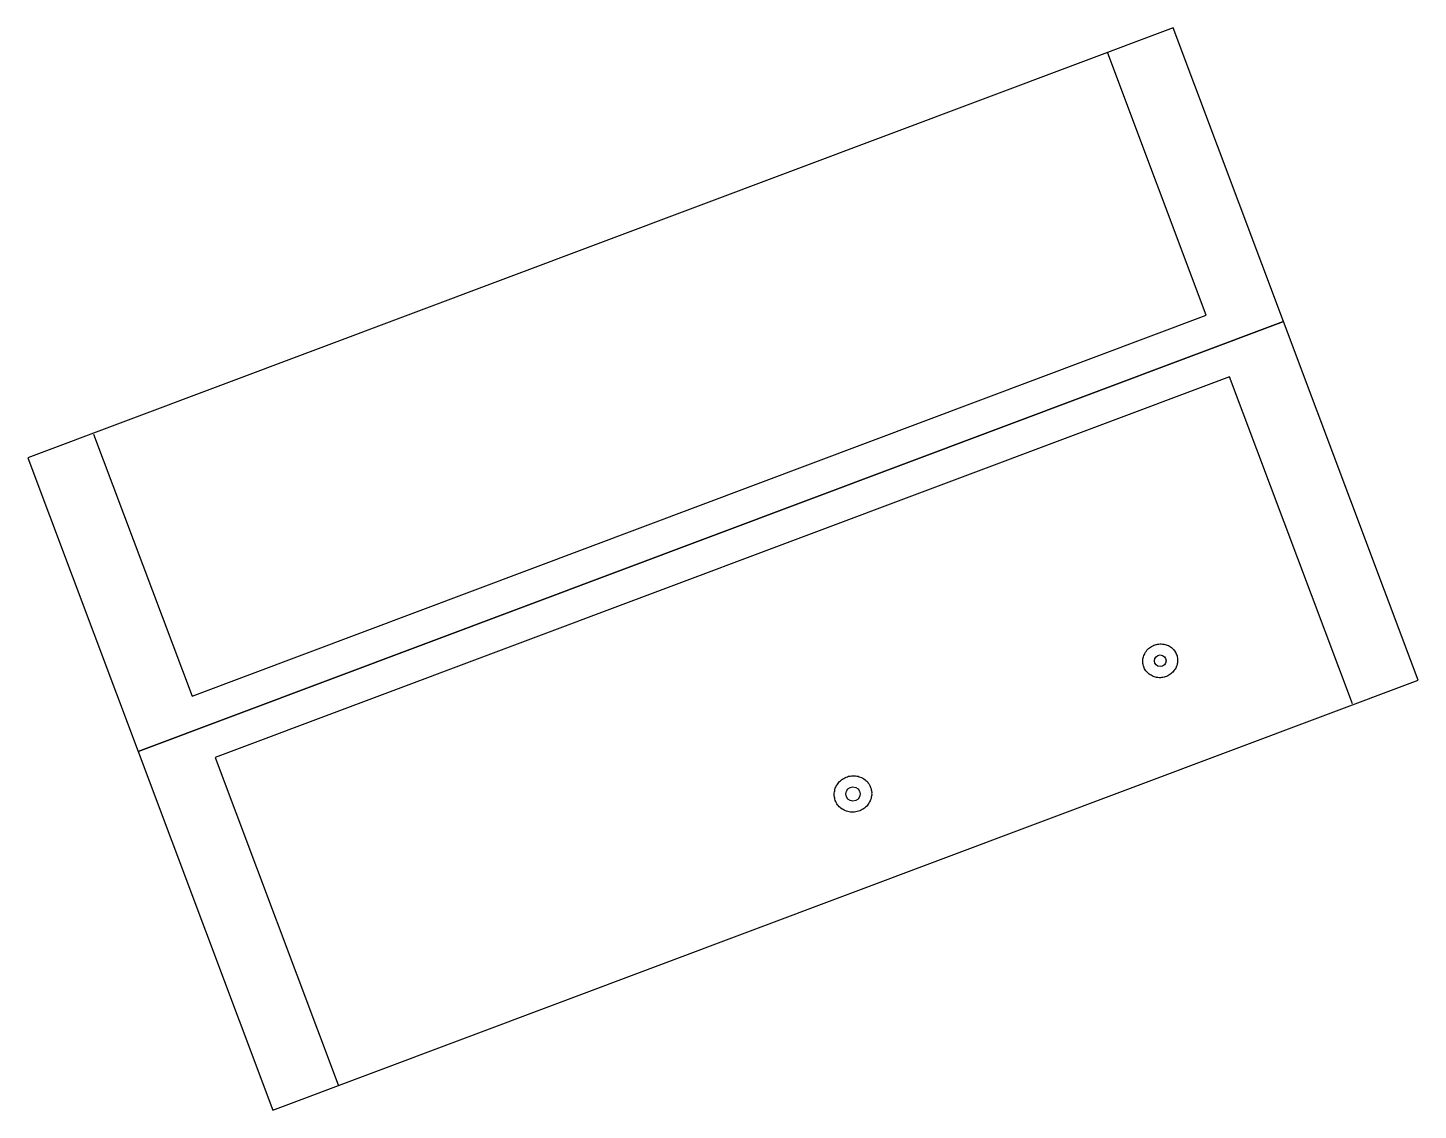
# Model space of a CAD drawing. Header units: feet. Extents: x -179 to 28, y -21 to 191.
# Drawn here: x -179.3 to -119.6, y 144.5 to 191 of the extents above; entities that cross this region are included whole.
import ezdxf

# ---------------------------------------------------------------- set-up
doc = ezdxf.new("R2010")
doc.units = ezdxf.units.FT
for name, color, linetype in [('Buildings', 7, 'CONTINUOUS'), ('Obstructions', 7, 'CONTINUOUS'), ('Setbacks', 7, 'CONTINUOUS')]:
    doc.layers.add(name, color=color, linetype=linetype)

msp = doc.modelspace()

# ---------------------------------------------------------------- linework, layer by layer
at = {"layer": 'Buildings', "color": 252}
for p, q in [((-130.149, 190.985), (-179.316, 172.514)), ((-125.413, 178.379), (-130.149, 190.985)), ((-125.413, 178.379), (-174.58, 159.909)), ((-174.58, 159.909), (-125.413, 178.379)), ((-119.625, 162.973), (-125.413, 178.379)), ((-179.316, 172.514), (-174.58, 159.909)), ((-168.792, 144.502), (-119.625, 162.973)), ((-174.58, 159.909), (-168.792, 144.502))]:
    msp.add_line(p, q, dxfattribs=at)
at = {"layer": 'Obstructions', "color": 252}
for centre, radius in [((-130.7, 163.802), 0.25), ((-143.891, 158.082), 0.308)]:
    msp.add_circle(centre, radius, dxfattribs=at)
at = {"layer": 'Setbacks', "color": 2}
for p, q in [((-128.721, 178.646), (-132.948, 189.898)), ((-172.265, 162.287), (-128.721, 178.646)), ((-127.728, 176.001), (-171.272, 159.642)), ((-122.448, 161.948), (-127.728, 176.001)), ((-176.493, 173.54), (-172.265, 162.287)), ((-131.364, 164.12), (-131.338, 164.166)), ((-131.338, 164.166), (-131.305, 164.207)), ((-131.338, 164.166), (-131.338, 164.166)), ((-131.305, 164.207), (-131.276, 164.251)), ((-131.276, 164.251), (-131.241, 164.29)), ((-131.276, 164.251), (-131.276, 164.251)), ((-131.241, 164.29), (-131.199, 164.325)), ((-131.241, 164.29), (-131.241, 164.29)), ((-131.199, 164.325), (-131.16, 164.362)), ((-131.16, 164.363), (-131.118, 164.394)), ((-131.16, 164.362), (-131.16, 164.363)), ((-131.118, 164.394), (-131.117, 164.394)), ((-131.117, 164.394), (-131.068, 164.419)), ((-131.068, 164.419), (-131.022, 164.449)), ((-131.022, 164.449), (-131.021, 164.449)), ((-131.021, 164.449), (-130.974, 164.47)), ((-130.974, 164.47), (-130.973, 164.471)), ((-130.973, 164.471), (-130.92, 164.485)), ((-130.92, 164.485), (-130.868, 164.505)), ((-130.868, 164.505), (-130.867, 164.505)), ((-130.867, 164.505), (-130.816, 164.516)), ((-130.816, 164.516), (-130.761, 164.519)), ((-130.816, 164.516), (-130.816, 164.516)), ((-130.761, 164.519), (-130.707, 164.527)), ((-130.707, 164.527), (-130.706, 164.527)), ((-130.706, 164.527), (-130.654, 164.527)), ((-130.654, 164.527), (-130.654, 164.527)), ((-130.654, 164.527), (-130.601, 164.519)), ((-130.601, 164.519), (-130.548, 164.516)), ((-130.548, 164.516), (-130.547, 164.516)), ((-130.547, 164.516), (-130.496, 164.505)), ((-130.496, 164.505), (-130.495, 164.505)), ((-130.495, 164.505), (-130.447, 164.487)), ((-130.447, 164.487), (-130.398, 164.474)), ((-130.398, 164.474), (-130.397, 164.473)), ((-130.397, 164.473), (-130.349, 164.452)), ((-130.349, 164.452), (-130.349, 164.452)), ((-130.349, 164.452), (-130.308, 164.425)), ((-130.308, 164.425), (-130.263, 164.402)), ((-130.263, 164.402), (-130.263, 164.402)), ((-130.263, 164.402), (-130.221, 164.371)), ((-130.221, 164.371), (-130.22, 164.371)), ((-130.22, 164.371), (-130.187, 164.337)), ((-130.187, 164.337), (-130.149, 164.307)), ((-130.149, 164.307), (-130.149, 164.307)), ((-130.149, 164.307), (-130.114, 164.268)), ((-130.114, 164.268), (-130.113, 164.268)), ((-130.113, 164.268), (-130.088, 164.228)), ((-130.088, 164.228), (-130.059, 164.192)), ((-130.059, 164.192), (-130.058, 164.192)), ((-130.058, 164.192), (-130.032, 164.147)), ((-131.448, 163.83), (-131.442, 163.882)), ((-131.445, 163.783), (-131.448, 163.83)), ((-131.448, 163.83), (-131.448, 163.83)), ((-131.448, 163.736), (-131.445, 163.783)), ((-131.448, 163.735), (-131.448, 163.736)), ((-131.442, 163.683), (-131.448, 163.735)), ((-131.442, 163.883), (-131.429, 163.93)), ((-131.442, 163.882), (-131.442, 163.883)), ((-131.43, 163.638), (-131.442, 163.683)), ((-131.442, 163.683), (-131.442, 163.683)), ((-131.423, 163.592), (-131.43, 163.638)), ((-131.429, 163.93), (-131.422, 163.977)), ((-131.407, 163.542), (-131.423, 163.592)), ((-131.423, 163.592), (-131.423, 163.592)), ((-131.422, 163.978), (-131.406, 164.028)), ((-131.422, 163.977), (-131.422, 163.978)), ((-131.406, 164.028), (-131.405, 164.028)), ((-131.405, 164.028), (-131.382, 164.073)), ((-131.382, 164.073), (-131.364, 164.12)), ((-131.364, 164.12), (-131.364, 164.12)), ((-130.032, 164.147), (-130.032, 164.146)), ((-130.032, 164.146), (-130.016, 164.103)), ((-129.996, 163.575), (-130.019, 163.53)), ((-130.016, 164.103), (-129.995, 164.062)), ((-129.995, 163.576), (-129.996, 163.575)), ((-129.995, 164.062), (-129.994, 164.062)), ((-129.979, 163.626), (-129.995, 163.576)), ((-129.994, 164.062), (-129.978, 164.012)), ((-129.972, 163.674), (-129.979, 163.626)), ((-129.979, 163.626), (-129.979, 163.626)), ((-129.978, 164.012), (-129.978, 164.011)), ((-129.978, 164.011), (-129.971, 163.965)), ((-129.959, 163.721), (-129.972, 163.674)), ((-129.971, 163.965), (-129.959, 163.921)), ((-129.959, 163.921), (-129.959, 163.92)), ((-129.959, 163.92), (-129.953, 163.868)), ((-129.953, 163.773), (-129.959, 163.721)), ((-129.959, 163.721), (-129.959, 163.721)), ((-129.953, 163.868), (-129.956, 163.821)), ((-129.956, 163.821), (-129.953, 163.774)), ((-129.953, 163.868), (-129.953, 163.868)), ((-129.953, 163.774), (-129.953, 163.773)), ((-131.406, 163.542), (-131.407, 163.542)), ((-131.385, 163.501), (-131.406, 163.542)), ((-131.369, 163.458), (-131.385, 163.501)), ((-131.369, 163.457), (-131.369, 163.458)), ((-131.343, 163.412), (-131.369, 163.457)), ((-131.342, 163.411), (-131.343, 163.412)), ((-131.313, 163.375), (-131.342, 163.411)), ((-131.288, 163.336), (-131.313, 163.375)), ((-131.287, 163.336), (-131.288, 163.336)), ((-131.252, 163.297), (-131.287, 163.336)), ((-131.252, 163.296), (-131.252, 163.297)), ((-131.214, 163.266), (-131.252, 163.296)), ((-131.181, 163.233), (-131.214, 163.266)), ((-131.18, 163.232), (-131.181, 163.233)), ((-131.138, 163.201), (-131.18, 163.232)), ((-131.093, 163.179), (-131.138, 163.201)), ((-131.138, 163.201), (-131.138, 163.201)), ((-131.052, 163.152), (-131.093, 163.179)), ((-131.004, 163.13), (-131.052, 163.152)), ((-131.052, 163.152), (-131.052, 163.152)), ((-131.003, 163.13), (-131.004, 163.13)), ((-130.954, 163.117), (-131.003, 163.13)), ((-130.906, 163.098), (-130.954, 163.117)), ((-130.905, 163.098), (-130.906, 163.098)), ((-130.854, 163.087), (-130.905, 163.098)), ((-130.853, 163.087), (-130.854, 163.087)), ((-130.8, 163.084), (-130.853, 163.087)), ((-130.747, 163.076), (-130.8, 163.084)), ((-130.695, 163.076), (-130.747, 163.076)), ((-130.747, 163.076), (-130.747, 163.076)), ((-130.694, 163.076), (-130.695, 163.076)), ((-130.64, 163.084), (-130.694, 163.076)), ((-130.585, 163.088), (-130.64, 163.084)), ((-130.534, 163.099), (-130.585, 163.088)), ((-130.585, 163.088), (-130.585, 163.088)), ((-130.533, 163.099), (-130.534, 163.099)), ((-130.481, 163.118), (-130.533, 163.099)), ((-130.428, 163.133), (-130.481, 163.118)), ((-130.427, 163.133), (-130.428, 163.133)), ((-130.38, 163.154), (-130.427, 163.133)), ((-130.379, 163.155), (-130.38, 163.154)), ((-130.333, 163.184), (-130.379, 163.155)), ((-130.284, 163.21), (-130.333, 163.184)), ((-130.283, 163.21), (-130.284, 163.21)), ((-130.241, 163.241), (-130.283, 163.21)), ((-130.202, 163.279), (-130.241, 163.241)), ((-130.241, 163.241), (-130.241, 163.241)), ((-130.16, 163.313), (-130.202, 163.279)), ((-130.125, 163.353), (-130.16, 163.314)), ((-130.16, 163.314), (-130.16, 163.313)), ((-130.096, 163.397), (-130.125, 163.353)), ((-130.125, 163.353), (-130.125, 163.353)), ((-130.063, 163.437), (-130.096, 163.397)), ((-130.037, 163.483), (-130.063, 163.438)), ((-130.063, 163.438), (-130.063, 163.437)), ((-130.019, 163.53), (-130.037, 163.484)), ((-130.037, 163.484), (-130.037, 163.483)), ((-171.272, 159.642), (-165.992, 145.589)), ((-144.287, 158.75), (-144.241, 158.779)), ((-144.241, 158.779), (-144.24, 158.78)), ((-144.24, 158.78), (-144.182, 158.806)), ((-144.182, 158.806), (-144.181, 158.806)), ((-144.181, 158.806), (-144.128, 158.821)), ((-144.128, 158.821), (-144.076, 158.84)), ((-144.076, 158.84), (-144.075, 158.84)), ((-144.075, 158.84), (-144.012, 158.854)), ((-144.012, 158.854), (-143.957, 158.857)), ((-144.012, 158.854), (-144.012, 158.854)), ((-143.957, 158.857), (-143.903, 158.865)), ((-143.903, 158.865), (-143.903, 158.865)), ((-143.903, 158.865), (-143.838, 158.865)), ((-143.838, 158.865), (-143.838, 158.865)), ((-143.838, 158.865), (-143.785, 158.857)), ((-143.785, 158.857), (-143.732, 158.854)), ((-143.732, 158.854), (-143.731, 158.854)), ((-143.731, 158.854), (-143.668, 158.841)), ((-143.668, 158.841), (-143.668, 158.841)), ((-143.668, 158.841), (-143.62, 158.822)), ((-143.62, 158.822), (-143.57, 158.809)), ((-143.57, 158.809), (-143.57, 158.809)), ((-143.57, 158.809), (-143.511, 158.783)), ((-143.511, 158.783), (-143.51, 158.782)), ((-143.51, 158.782), (-143.469, 158.755)), ((-144.689, 158.175), (-144.676, 158.222)), ((-144.676, 158.222), (-144.669, 158.27)), ((-144.669, 158.27), (-144.668, 158.271)), ((-144.668, 158.271), (-144.649, 158.332)), ((-144.649, 158.332), (-144.648, 158.332)), ((-144.648, 158.332), (-144.625, 158.377)), ((-144.625, 158.377), (-144.607, 158.424)), ((-144.607, 158.425), (-144.575, 158.48)), ((-144.607, 158.424), (-144.607, 158.425)), ((-144.575, 158.481), (-144.542, 158.522)), ((-144.575, 158.48), (-144.575, 158.481)), ((-144.542, 158.522), (-144.513, 158.565)), ((-144.513, 158.566), (-144.47, 158.613)), ((-144.513, 158.565), (-144.513, 158.566)), ((-144.47, 158.614), (-144.428, 158.648)), ((-144.47, 158.613), (-144.47, 158.614)), ((-144.428, 158.648), (-144.389, 158.686)), ((-144.389, 158.686), (-144.337, 158.724)), ((-144.389, 158.686), (-144.389, 158.686)), ((-144.337, 158.724), (-144.336, 158.724)), ((-144.336, 158.724), (-144.287, 158.75)), ((-143.469, 158.755), (-143.425, 158.733)), ((-143.425, 158.733), (-143.424, 158.733)), ((-143.424, 158.733), (-143.372, 158.695)), ((-143.372, 158.695), (-143.372, 158.695)), ((-143.372, 158.695), (-143.338, 158.661)), ((-143.338, 158.661), (-143.301, 158.631)), ((-143.301, 158.631), (-143.3, 158.63)), ((-143.3, 158.63), (-143.257, 158.583)), ((-143.257, 158.583), (-143.257, 158.582)), ((-143.257, 158.582), (-143.232, 158.543)), ((-143.232, 158.543), (-143.202, 158.507)), ((-143.202, 158.507), (-143.202, 158.506)), ((-143.202, 158.506), (-143.17, 158.451)), ((-143.17, 158.451), (-143.17, 158.45)), ((-143.17, 158.45), (-143.153, 158.407)), ((-143.153, 158.407), (-143.132, 158.366)), ((-143.132, 158.366), (-143.132, 158.366)), ((-143.132, 158.366), (-143.112, 158.304)), ((-143.112, 158.304), (-143.112, 158.304)), ((-143.112, 158.304), (-143.105, 158.258)), ((-143.105, 158.258), (-143.093, 158.214)), ((-143.093, 158.214), (-143.093, 158.213)), ((-143.093, 158.213), (-143.086, 158.149)), ((-144.696, 158.111), (-144.689, 158.175)), ((-144.696, 158.11), (-144.696, 158.111)), ((-144.693, 158.063), (-144.696, 158.11)), ((-144.696, 158.016), (-144.693, 158.063)), ((-144.689, 157.952), (-144.696, 158.016)), ((-144.696, 158.016), (-144.696, 158.016)), ((-144.689, 158.175), (-144.689, 158.175)), ((-144.689, 157.951), (-144.689, 157.952)), ((-144.676, 157.907), (-144.689, 157.951)), ((-144.67, 157.861), (-144.676, 157.907)), ((-144.669, 157.86), (-144.67, 157.861)), ((-144.65, 157.799), (-144.669, 157.86)), ((-144.649, 157.799), (-144.65, 157.799)), ((-144.628, 157.758), (-144.649, 157.799)), ((-144.612, 157.715), (-144.628, 157.758)), ((-144.612, 157.714), (-144.612, 157.715)), ((-144.58, 157.659), (-144.612, 157.714)), ((-144.579, 157.658), (-144.58, 157.659)), ((-144.55, 157.622), (-144.579, 157.658)), ((-144.525, 157.583), (-144.55, 157.622)), ((-144.524, 157.582), (-144.525, 157.583)), ((-144.481, 157.535), (-144.524, 157.582)), ((-143.269, 157.599), (-143.312, 157.551)), ((-143.268, 157.6), (-143.269, 157.599)), ((-143.24, 157.643), (-143.268, 157.6)), ((-143.207, 157.684), (-143.24, 157.643)), ((-143.174, 157.74), (-143.207, 157.685)), ((-143.207, 157.685), (-143.207, 157.684)), ((-143.156, 157.788), (-143.174, 157.741)), ((-143.174, 157.741), (-143.174, 157.74)), ((-143.133, 157.833), (-143.156, 157.788)), ((-143.113, 157.894), (-143.133, 157.833)), ((-143.133, 157.833), (-143.133, 157.833)), ((-143.106, 157.943), (-143.113, 157.895)), ((-143.113, 157.895), (-143.113, 157.894)), ((-143.093, 157.99), (-143.106, 157.943)), ((-143.086, 158.054), (-143.093, 157.99)), ((-143.093, 157.99), (-143.093, 157.99)), ((-143.086, 158.149), (-143.089, 158.101)), ((-143.089, 158.101), (-143.086, 158.055)), ((-143.086, 158.149), (-143.086, 158.149)), ((-143.086, 158.055), (-143.086, 158.054)), ((-144.481, 157.534), (-144.481, 157.535)), ((-144.443, 157.504), (-144.481, 157.534)), ((-144.41, 157.47), (-144.443, 157.504)), ((-144.409, 157.47), (-144.41, 157.47)), ((-144.357, 157.432), (-144.409, 157.47)), ((-144.313, 157.409), (-144.357, 157.432)), ((-144.357, 157.432), (-144.357, 157.432)), ((-144.271, 157.382), (-144.313, 157.409)), ((-144.212, 157.356), (-144.271, 157.382)), ((-144.271, 157.382), (-144.271, 157.382)), ((-144.211, 157.356), (-144.212, 157.356)), ((-144.162, 157.342), (-144.211, 157.356)), ((-144.114, 157.324), (-144.162, 157.342)), ((-144.113, 157.324), (-144.114, 157.324)), ((-144.05, 157.311), (-144.113, 157.324)), ((-143.996, 157.308), (-144.05, 157.311)), ((-144.05, 157.311), (-144.05, 157.311)), ((-143.944, 157.3), (-143.996, 157.308)), ((-143.943, 157.299), (-143.944, 157.3)), ((-143.879, 157.299), (-143.943, 157.299)), ((-143.878, 157.3), (-143.879, 157.299)), ((-143.824, 157.308), (-143.878, 157.3)), ((-143.77, 157.311), (-143.824, 157.308)), ((-143.769, 157.311), (-143.77, 157.311)), ((-143.706, 157.324), (-143.769, 157.311)), ((-143.654, 157.344), (-143.706, 157.325)), ((-143.706, 157.325), (-143.706, 157.324)), ((-143.6, 157.359), (-143.654, 157.344)), ((-143.541, 157.385), (-143.6, 157.359)), ((-143.6, 157.359), (-143.6, 157.359)), ((-143.494, 157.415), (-143.541, 157.385)), ((-143.541, 157.385), (-143.541, 157.385)), ((-143.445, 157.441), (-143.494, 157.415)), ((-143.393, 157.479), (-143.445, 157.441)), ((-143.445, 157.441), (-143.445, 157.441)), ((-143.392, 157.479), (-143.393, 157.479)), ((-143.354, 157.517), (-143.392, 157.479)), ((-143.312, 157.551), (-143.354, 157.517)), ((-143.312, 157.551), (-143.312, 157.551))]:
    msp.add_line(p, q, dxfattribs=at)

doc.saveas('drawing.dxf')
